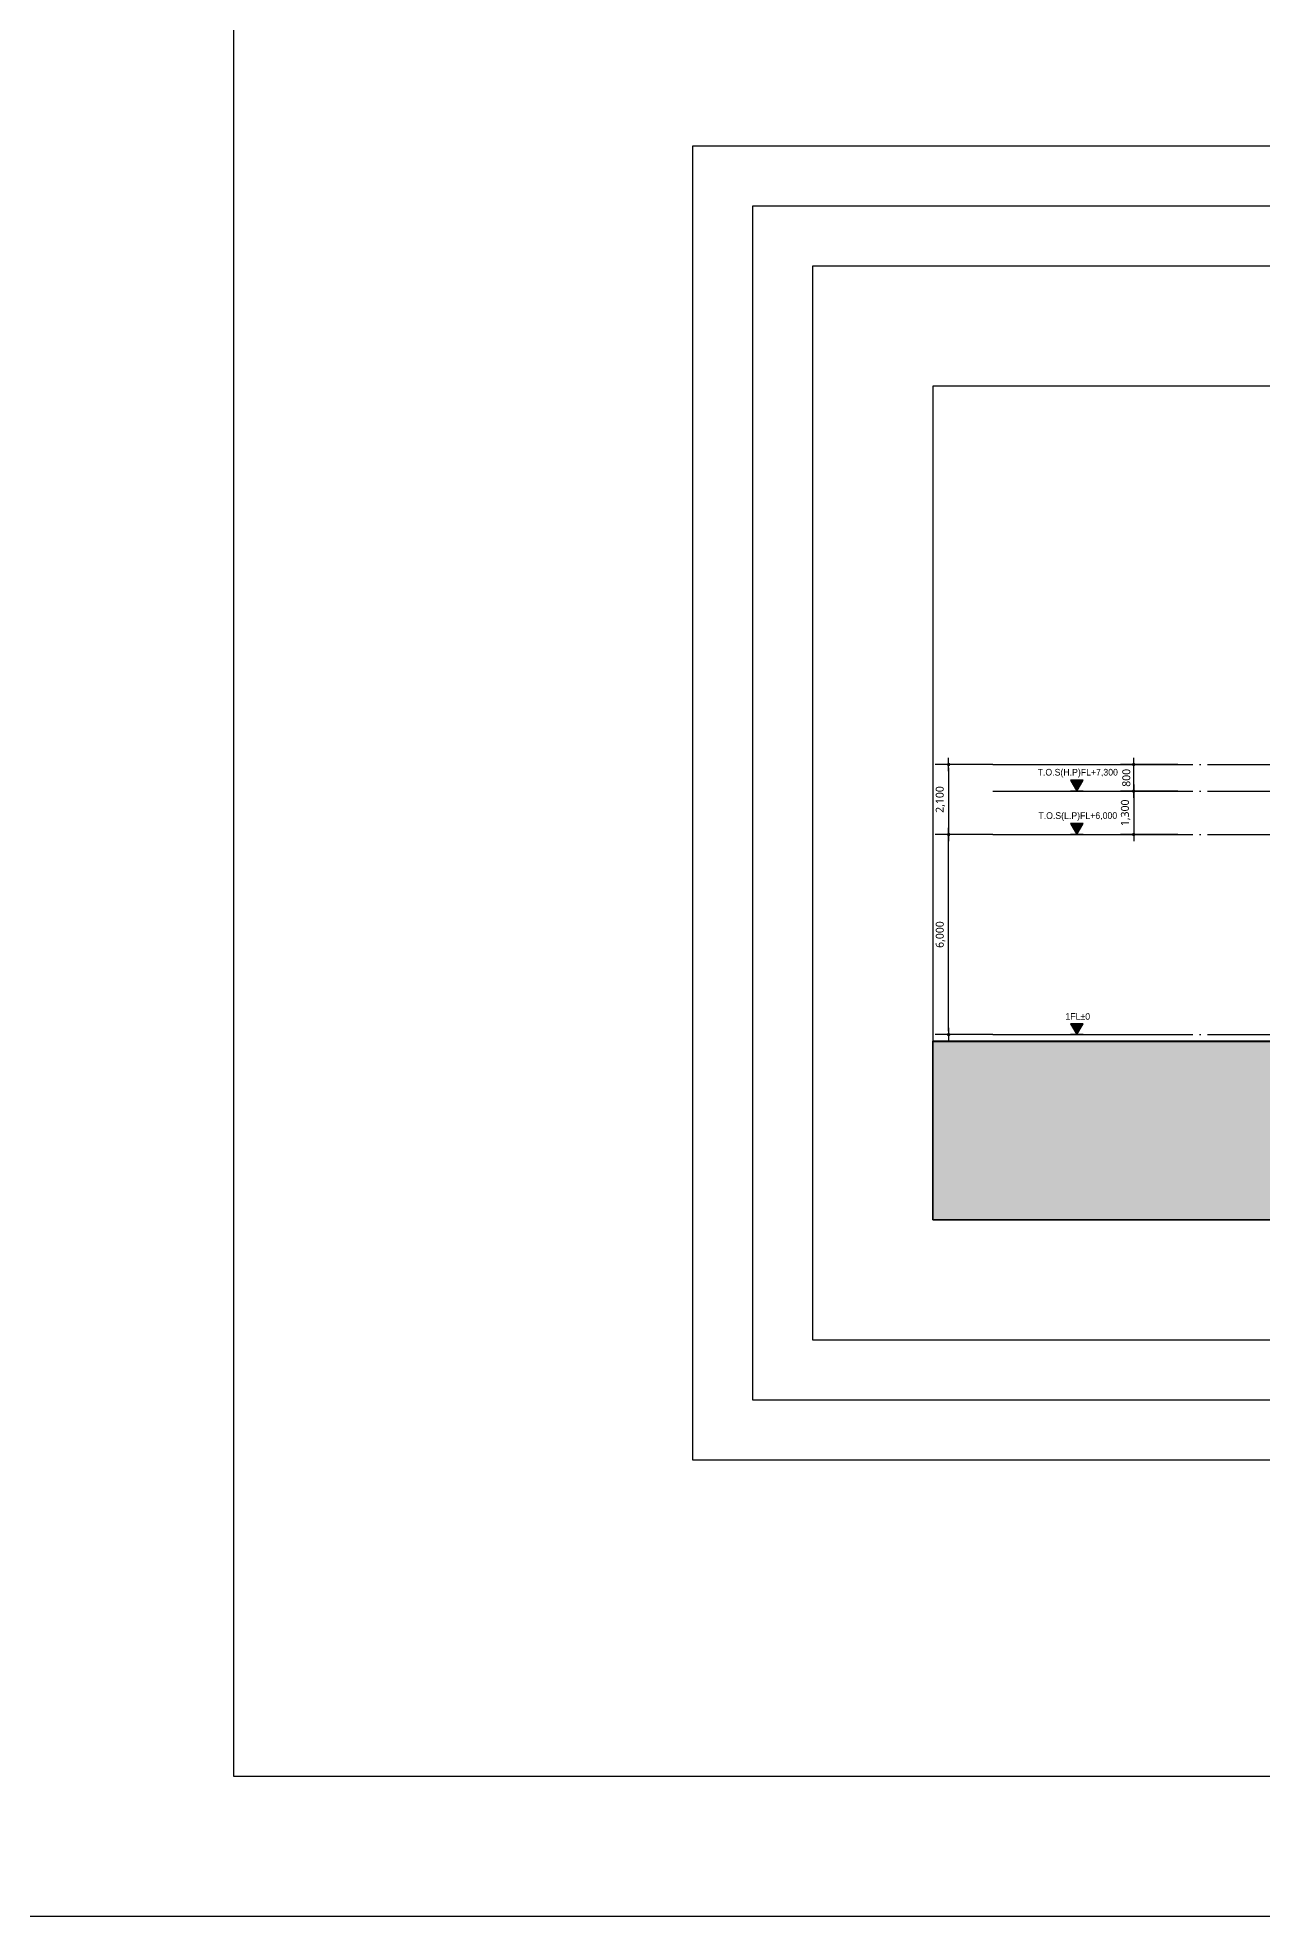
# Model space of a CAD drawing. Header units: millimetres. Extents: x 0 to 672800, y 0 to 118800.
# Drawn here: x 171610 to 208338, y 0 to 56343 of the extents above; entities that cross this region are included whole.
import ezdxf
from ezdxf.enums import TextEntityAlignment as Align

# ---------------------------------------------------------------- set-up
doc = ezdxf.new("R2010")
doc.units = ezdxf.units.MM
doc.header["$LTSCALE"] = 200
doc.linetypes.add('CEN-GAUN', pattern=[32.2, 30, -1, 0.2, -1])
doc.layers.get('DEFPOINTS').update_dxf_attribs({"color": 137})
for name, color, linetype in [('CEN', 1, 'CEN-GAUN'), ('GL', 2, 'Continuous'), ('SOL-253', 253, 'Continuous')]:
    doc.layers.add(name, color=color, linetype=linetype)
doc.layers.add('check', color=61, linetype='Continuous', plot=False)
doc.styles.add('돋움', font='')
doc.styles.add('맑은고딕', font='malgun.ttf')
doc.styles.get('돋움').set_extended_font_data('Dotum')
doc.dimstyles.new('CJAK', dxfattribs={"dimscale": 200, "dimtxt": 1.2, "dimasz": 0.5, "dimexe": 2, "dimexo": 3, "dimgap": 0.5, "dimtad": 1, "dimdec": 0, "dimzin": 1, "dimdsep": 46, "dimlunit": 6, "dimtxsty": '맑은고딕', "dimblk": 'CJDOT', "dimcen": 0.09, "dimdle": 1, "dimclrd": 256, "dimclre": 256, "dimclrt": 256, "dimadec": 0, "dimazin": 0, "dimtfac": 1, "dimtdec": 0, "dimtix": 1, "dimtmove": 2, "dimatfit": 3, "dimldrblk": 'CJDOT', "dimfxl": 1, "dimtolj": 1, "dimtzin": 1, "dimarcsym": 0})

# ---------------------------------------------------------------- blocks, each defined once
blk = doc.blocks.new('CJDOT')
blk.add_line((-2, 0), (2, 0))
at = {"const_width": 0.5}
blk.add_lwpolyline([(-0.25, 0, 1), (0.25, 0, 1)], format="xyb", close=True, dxfattribs=at)
blk = doc.blocks.new('*D233')
at = {"layer": 'check', "lineweight": -2, "transparency": 16777216}
for p, q in [((200250, 32444), (198528, 32444)), ((198928, 26544), (198928, 32344)), ((200250, 26444), (198528, 26444))]:
    blk.add_line(p, q, dxfattribs=at)
at = {"layer": 'DEFPOINTS', "color": 0, "transparency": 16777216}
for p in [(198928, 32444), (200850, 32444), (200850, 26444)]:
    blk.add_point(p, dxfattribs=at)
at = {"layer": 'check', "lineweight": -2, "transparency": 16777216, "xscale": 100, "yscale": 100, "zscale": 100}
for p, rotation in [((198928, 32444), 90), ((198928, 26444), 270)]:
    blk.add_blockref('CJDOT', p, dxfattribs=dict(at, rotation=rotation))
at = {"layer": 'check', "transparency": 16777216, "insert": (198684, 29444), "char_height": 240, "attachment_point": 5, "rotation": 90, "style": '맑은고딕'}
blk.add_mtext('\\A1;6,000', dxfattribs=at)
blk = doc.blocks.new('*D234')
at = {"layer": 'check', "lineweight": -2, "transparency": 16777216}
for p, q in [((200250, 34544), (198528, 34544)), ((198928, 34444), (198928, 32544)), ((200250, 32444), (198528, 32444))]:
    blk.add_line(p, q, dxfattribs=at)
at = {"layer": 'DEFPOINTS', "color": 0, "transparency": 16777216}
for p in [(200850, 34544), (198928, 32444), (200850, 32444)]:
    blk.add_point(p, dxfattribs=at)
at = {"layer": 'check', "lineweight": -2, "transparency": 16777216, "xscale": 100, "yscale": 100, "zscale": 100}
for p, rotation in [((198928, 34544), 90), ((198928, 32444), 270)]:
    blk.add_blockref('CJDOT', p, dxfattribs=dict(at, rotation=rotation))
at = {"layer": 'check', "transparency": 16777216, "insert": (198683, 33494), "char_height": 240, "attachment_point": 5, "rotation": 90, "style": '맑은고딕'}
blk.add_mtext('\\A1;2,100', dxfattribs=at)
blk = doc.blocks.new('단면레벨-1')
at = {"layer": 'DEFPOINTS'}
blk.add_hatch(color=256, dxfattribs=at).paths.add_polyline_path([(2176.32, 144.32), (2178.59, 148.25), (2174.05, 148.25)])
for p, q in [((2174.05, 148.25), (2176.32, 144.32)), ((2178.59, 148.25), (2174.05, 148.25)), ((2178.59, 144.32), (2174.05, 144.32)), ((2176.32, 144.32), (2178.59, 148.25))]:
    blk.add_line(p, q, dxfattribs=at)
at = {"layer": 'DEFPOINTS', "style": '돋움'}
blk.add_attdef('GL.+1500', text='', height=2.81, dxfattribs=at).set_placement((2176.69, 150.85), align=Align.MIDDLE)
blk = doc.blocks.new('*D355')
at = {"layer": 'check', "lineweight": -2, "transparency": 16777216}
for p, q in [((205803, 33744), (204081, 33744)), ((204481, 33644), (204481, 32544)), ((205803, 32444), (204081, 32444))]:
    blk.add_line(p, q, dxfattribs=at)
at = {"layer": 'DEFPOINTS', "color": 0, "transparency": 16777216}
for p in [(206403, 33744), (204481, 32444), (206403, 32444)]:
    blk.add_point(p, dxfattribs=at)
at = {"layer": 'check', "lineweight": -2, "transparency": 16777216, "xscale": 100, "yscale": 100, "zscale": 100}
for p, rotation in [((204481, 33744), 90), ((204481, 32444), 270)]:
    blk.add_blockref('CJDOT', p, dxfattribs=dict(at, rotation=rotation))
at = {"layer": 'check', "transparency": 16777216, "insert": (204236, 33094), "char_height": 240, "attachment_point": 5, "rotation": 90, "style": '맑은고딕'}
blk.add_mtext('\\A1;1,300', dxfattribs=at)
blk = doc.blocks.new('*D356')
at = {"layer": 'check', "lineweight": -2, "transparency": 16777216}
for p, q in [((205803, 34544), (204081, 34544)), ((204481, 33844), (204481, 34444)), ((205803, 33744), (204081, 33744))]:
    blk.add_line(p, q, dxfattribs=at)
at = {"layer": 'DEFPOINTS', "color": 0, "transparency": 16777216}
for p in [(204481, 34544), (206403, 34544), (206403, 33744)]:
    blk.add_point(p, dxfattribs=at)
at = {"layer": 'check', "lineweight": -2, "transparency": 16777216, "xscale": 100, "yscale": 100, "zscale": 100}
for p, rotation in [((204481, 34544), 90), ((204481, 33744), 270)]:
    blk.add_blockref('CJDOT', p, dxfattribs=dict(at, rotation=rotation))
at = {"layer": 'check', "transparency": 16777216, "insert": (204257, 34144), "char_height": 240, "attachment_point": 5, "rotation": 90, "style": '맑은고딕'}
blk.add_mtext('\\A1;800', dxfattribs=at)

msp = doc.modelspace()

# ---------------------------------------------------------------- hatches: boundary and pattern name
at = {"layer": 'SOL-253'}
h = msp.add_hatch(color=256, dxfattribs=at)
h.dxf.hatch_style = 1
h.paths.add_polyline_path([(208850, 26243.6), (208850, 26093.6), (209150, 26093.6), (209150, 25593.6), (209050, 25593.6), (209050, 25533.6), (209800, 25533.6), (209800, 25593.6), (209700, 25593.6), (209700, 25983.6), (258763, 25983.6), (258863, 25883.6), (263425, 25883.6), (263425, 23943.6), (262900, 23943.6), (262900, 23443.6), (262800, 23443.6), (262800, 23383.6), (268500, 23383.6), (268500, 23443.6), (268400, 23443.6), (268400, 23943.6), (267875, 23943.6), (267875, 25983.6), (280200, 25983.6), (280200, 25593.6), (280100, 25593.6), (280100, 25533.6), (281000, 25533.6), (281000, 25593.6), (280900, 25593.6), (280900, 25893.6), (282535, 25893.6), (282535, 24943.6), (281984.3, 24943.6), (281985, 24443.6), (281885, 24443.6), (281885, 24383.6), (283385, 24383.6), (283385, 24443.6), (283285, 24443.6), (283285, 24943.6), (282735, 24943.6), (282735, 25643.6), (284435, 25643.6), (284435, 24943.6), (283885, 24943.6), (283885, 24443.6), (283785, 24443.6), (283785, 24383.6), (285285, 24383.6), (285285, 24443.6), (285185, 24443.6), (285185, 24943.6), (285185, 24943.6), (285085, 24943.6), (284635, 24943.6), (284635, 25243.6), (284635, 25643.6), (284685, 25643.6), (284685, 25743.6), (291450, 25743.6), (291450, 20890.3), (198450, 20890.3), (198450, 26243.6)])

# ---------------------------------------------------------------- linework, layer by layer
at = {"layer": 'CEN'}
for p, q in [((200250, 34543.6), (259980, 34543.6)), ((200250, 33743.6), (259980, 33743.6)), ((200250, 32443.6), (259980, 32443.6)), ((200250, 26443.6), (285400, 26443.6))]:
    msp.add_line(p, q, dxfattribs=at)
at = {"layer": 'DEFPOINTS'}
for points in [[(168200, 118800), (336400, 118800), (336400, 0), (168200, 0)], [(314900, 4200), (177500, 4200), (177500, 114600), (314900, 114600)], [(298650, 13690.3), (298650, 53090.3), (191250, 53090.3), (191250, 13690.3)], [(296850, 15490.3), (296850, 51290.3), (193050, 51290.3), (193050, 15490.3)], [(295050, 17290.3), (295050, 49490.3), (194850, 49490.3), (194850, 17290.3)], [(291450, 20890.3), (291450, 45890.3), (198450, 45890.3), (198450, 20890.3)]]:
    msp.add_lwpolyline(points, close=True, dxfattribs=at)
at = {"layer": 'GL', "lineweight": 40}
msp.add_line((198450, 26243.6), (209150, 26243.6), dxfattribs=at)
at = {"layer": 'SOL-253'}
msp.add_lwpolyline([(291450, 20890.3), (198450, 20890.3), (198450, 26243.6), (209150, 26243.6)], dxfattribs=at)

# ---------------------------------------------------------------- block references
at = {"layer": 'DEFPOINTS'}
ref = msp.add_blockref('단면레벨-1', (21410.6, 21716.9), dxfattribs=dict(at, xscale=83.33333333333333, yscale=83.33333333333333, zscale=83.33333333333333))
ref.add_attrib('GL.+1500', 'T.O.S(H.P)FL+7,300', dxfattribs={"height": 200, "style": '돋움'}).set_placement((202801.3, 34287.4), align=Align.MIDDLE)
ref = msp.add_blockref('단면레벨-1', (21410.6, 20416.9), dxfattribs=dict(at, xscale=83.33333333333333, yscale=83.33333333333333, zscale=83.33333333333333))
ref.add_attrib('GL.+1500', 'T.O.S(L.P)FL+6,000', dxfattribs={"height": 200, "style": '돋움'}).set_placement((202801.3, 32987.4), align=Align.MIDDLE)
ref = msp.add_blockref('단면레벨-1', (21410.6, 14416.9), dxfattribs=dict(at, xscale=83.33333333333333, yscale=83.33333333333333, zscale=83.33333333333333))
ref.add_attrib('GL.+1500', '1FL±0', dxfattribs={"height": 200, "style": '돋움'}).set_placement((202801.3, 26987.4), align=Align.MIDDLE)

# ---------------------------------------------------------------- dimensions: what is measured, and where the dimension line sits
at = {"layer": 'check'}
for base, p1, p2, angle, picture, middle in [((198927.8, 32443.6), (200850, 34543.6), (200850, 32443.6), 270, '*D234', (198683, 33493.6)), ((204480.5, 34543.6), (206402.8, 33743.6), (206402.8, 34543.6), 90, '*D356', (204256.6, 34143.6)), ((204480.5, 32443.6), (206402.8, 33743.6), (206402.8, 32443.6), 270, '*D355', (204235.8, 33093.6)), ((198927.8, 32443.6), (200850, 26443.6), (200850, 32443.6), 90, '*D233', (198683.7, 29443.6))]:
    dim = msp.add_linear_dim(base=base, p1=p1, p2=p2, angle=angle, dimstyle='CJAK', dxfattribs=at)
    dim.commit()
    dim.dimension.update_dxf_attribs({"geometry": picture, "text_midpoint": middle})

doc.saveas('drawing.dxf')
